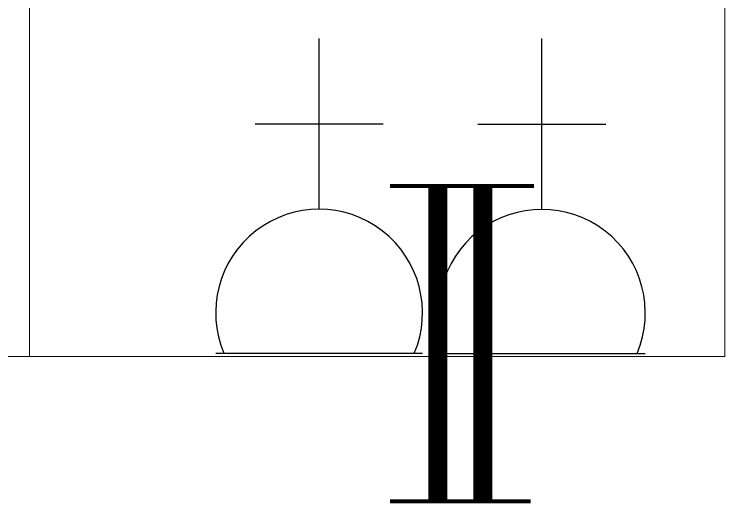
# Model space of a CAD drawing. Header units: inches. Extents: x 16928 to 514628, y -1471 to 241387.
# Drawn here: x 180819 to 182862, y 33765 to 35192 of the extents above; entities that cross this region are included whole.
import ezdxf

# ---------------------------------------------------------------- set-up
doc = ezdxf.new("R2010")
doc.units = ezdxf.units.IN
doc.header["$MEASUREMENT"] = 0
doc.layers.add('1', color=8, linetype='Continuous', lineweight=9)
for name, color, linetype in [('ELECT', 6, 'Continuous'), ('FITTING', 8, 'Continuous'), ('TB', 8, 'Continuous')]:
    doc.layers.add(name, color=color, linetype=linetype)

# ---------------------------------------------------------------- blocks, each defined once
blk = doc.blocks.new('13A SSO 300mm')
at = {"layer": 'ELECT', "color": 6}
for p, q in [((0, 413.8), (0, 904.4)), ((-184, 659.1), (184, 659.1)), ((-297.4, 0), (297.4, 0))]:
    blk.add_line(p, q, dxfattribs=at)
blk.add_arc((0, 116.3), 297.4, 336.9763, 203.0237, dxfattribs=at)

msp = doc.modelspace()

# ---------------------------------------------------------------- linework, layer by layer
at = {"layer": '1'}
for points in [[(178862.4, 34208.6), (178862.4, 36708.6), (180862.4, 36708.6), (180862.4, 34208.6)], [(182862.4, 34208.6), (182862.4, 36708.6), (180862.4, 36708.6), (180862.4, 34208.6)]]:
    msp.add_lwpolyline(points, close=True, dxfattribs=at)
at = {"layer": 'FITTING', "color": 3}
for points, const_width in [([(182037.5, 33792.3), (182037.5, 34692.3)], 54.6), ([(182037.5, 33792.3), (182037.5, 34692.3)], 54.6), ([(182037.5, 33792.3), (182037.5, 34692.3)], 54.6), ([(182037.5, 33792.3), (182037.5, 34692.3)], 54.6), ([(182166.3, 33792.3), (182166.3, 34692.3)], 54.6), ([(182166.3, 33792.3), (182166.3, 34692.3)], 54.6), ([(182166.3, 33792.3), (182166.3, 34692.3)], 54.6), ([(182166.3, 33792.3), (182166.3, 34692.3)], 54.6), ([(181899.9, 34698.3), (182184.9, 34698.3)], 10.9), ([(181899.9, 34698.3), (182184.9, 34698.3)], 10.9), ([(181899.9, 34698.3), (182184.9, 34698.3)], 10.9), ([(181899.9, 34698.3), (182184.9, 34698.3)], 10.9), ([(182038.6, 34698.3), (182313.8, 34698.3)], 10.9), ([(182038.6, 34698.3), (182313.8, 34698.3)], 10.9), ([(182038.6, 34698.3), (182313.8, 34698.3)], 10.9), ([(182038.6, 34698.3), (182313.8, 34698.3)], 10.9), ([(181899.9, 33792.3), (182175.1, 33792.3)], 10.9), ([(181899.9, 33792.3), (182175.1, 33792.3)], 10.9), ([(181899.9, 33792.3), (182175.1, 33792.3)], 10.9), ([(181899.9, 33792.3), (182175.1, 33792.3)], 10.9), ([(182028.7, 33792.3), (182303.9, 33792.3)], 10.9), ([(182028.7, 33792.3), (182303.9, 33792.3)], 10.9), ([(182028.7, 33792.3), (182303.9, 33792.3)], 10.9), ([(182028.7, 33792.3), (182303.9, 33792.3)], 10.9)]:
    msp.add_lwpolyline(points, dxfattribs=dict(at, const_width=const_width))

# ---------------------------------------------------------------- block references
at = {"layer": 'TB', "color": 6, "linetype": 'Continuous'}
for p in [(181695.7, 34217.7), (182336.4, 34217.2)]:
    msp.add_blockref('13A SSO 300mm', p, dxfattribs=at)

doc.saveas('drawing.dxf')
